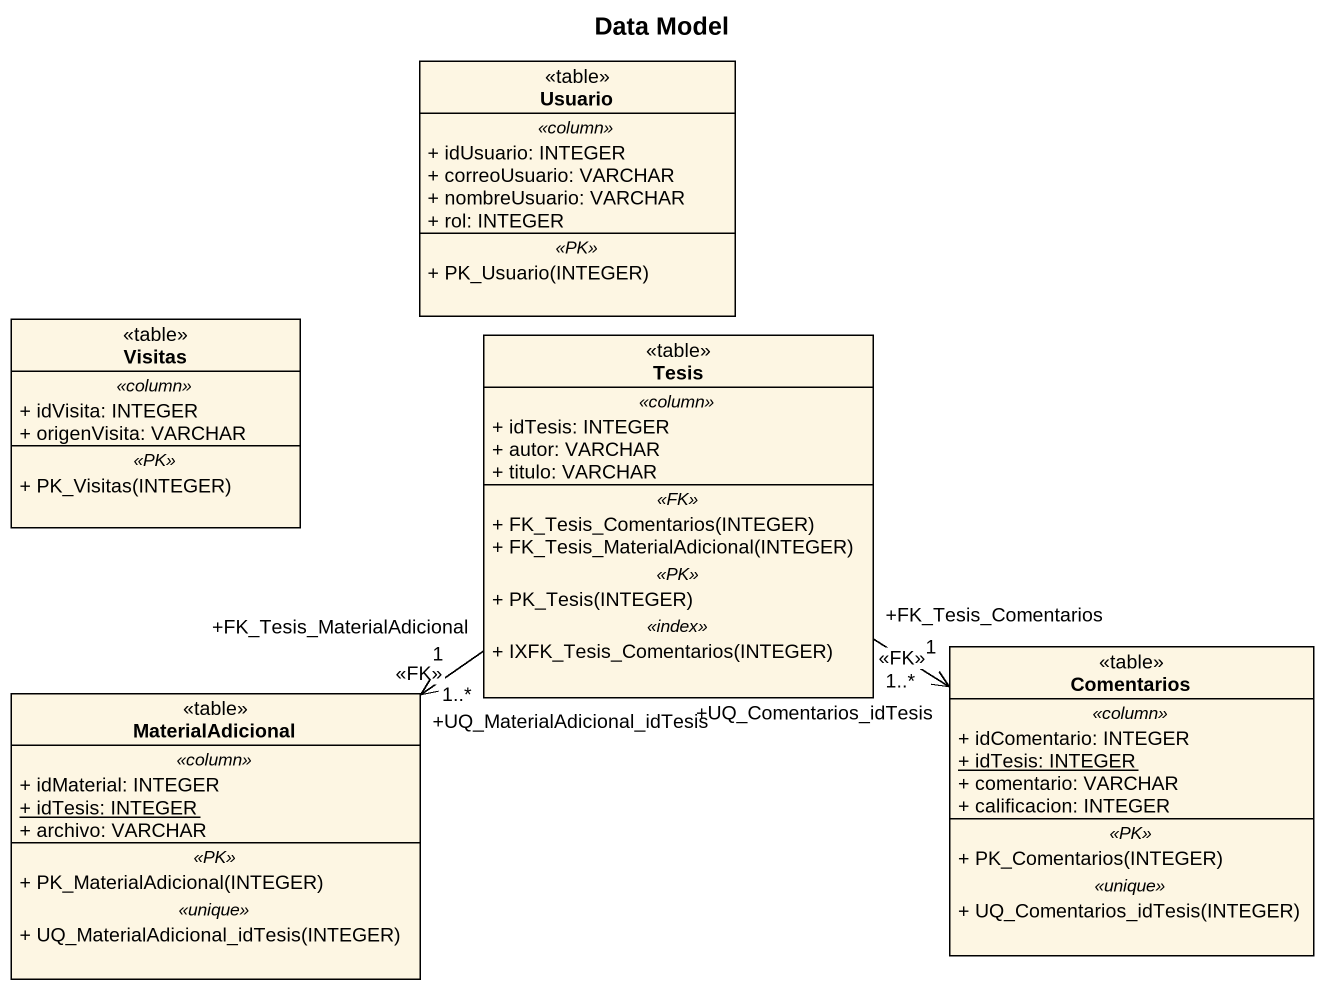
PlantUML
@startuml
title Data Model
hide circle
hide empty members
skinparam classAttributeIconSize 0
class Usuario <<table>> {
  .. <<column>> ..
  + idUsuario: INTEGER
  + correoUsuario: VARCHAR
  + nombreUsuario: VARCHAR
  + rol: INTEGER
  .. <<PK>> ..
  + PK_Usuario(INTEGER)
}
class Visitas <<table>> {
  .. <<column>> ..
  + idVisita: INTEGER
  + origenVisita: VARCHAR
  .. <<PK>> ..
  + PK_Visitas(INTEGER)
}
class Tesis <<table>> {
  .. <<column>> ..
  + idTesis: INTEGER
  + autor: VARCHAR
  + titulo: VARCHAR
  .. <<FK>> ..
  + FK_Tesis_Comentarios(INTEGER)
  + FK_Tesis_MaterialAdicional(INTEGER)
  .. <<PK>> ..
  + PK_Tesis(INTEGER)
  .. <<index>> ..
  + IXFK_Tesis_Comentarios(INTEGER)
}
class MaterialAdicional <<table>> {
  .. <<column>> ..
  + idMaterial: INTEGER
  {static} + idTesis: INTEGER
  + archivo: VARCHAR
  .. <<PK>> ..
  + PK_MaterialAdicional(INTEGER)
  .. <<unique>> ..
  + UQ_MaterialAdicional_idTesis(INTEGER)
}
class Comentarios <<table>> {
  .. <<column>> ..
  + idComentario: INTEGER
  {static} + idTesis: INTEGER
  + comentario: VARCHAR
  + calificacion: INTEGER
  .. <<PK>> ..
  + PK_Comentarios(INTEGER)
  .. <<unique>> ..
  + UQ_Comentarios_idTesis(INTEGER)
}
Tesis "+FK_Tesis_MaterialAdicional\n1..*" --> "+UQ_MaterialAdicional_idTesis\n1" MaterialAdicional : <<FK>>
Tesis -- MaterialAdicional
Tesis "+FK_Tesis_Comentarios\n1..*" --> "+UQ_Comentarios_idTesis\n1" Comentarios : <<FK>>
@enduml
